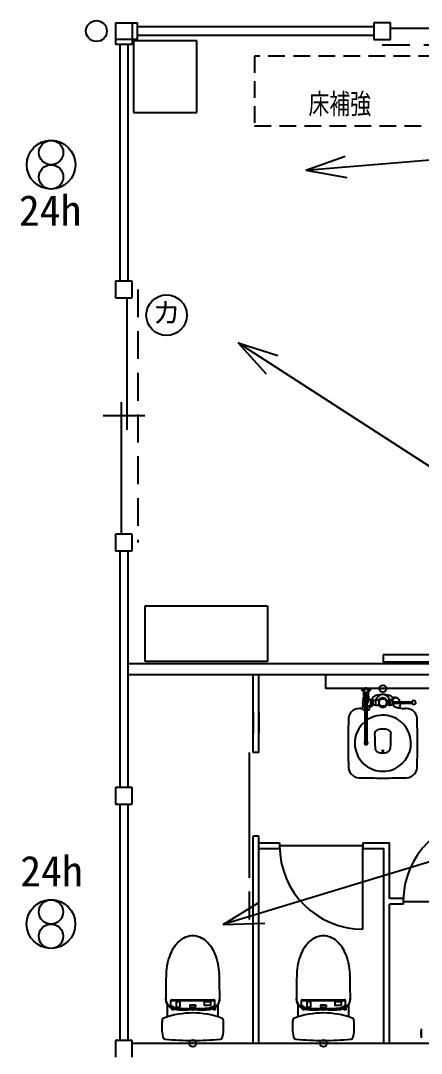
# Model space of a CAD drawing. Units: millimetres at full size, sheet at 1:100. Extents: x -40222 to 41440, y -29146 to 30741.
# Drawn here: x 8831 to 11715, y 15945 to 23370 of the extents above; entities that cross this region are included whole.
import ezdxf
from ezdxf.enums import TextEntityAlignment as Align

# ---------------------------------------------------------------- set-up
doc = ezdxf.new("R2010")
doc.units = ezdxf.units.MM
doc.header["$LTSCALE"] = 100
doc.header["$PDMODE"] = 32
doc.header["$PDSIZE"] = 50
doc.linetypes.add('DASHED1', pattern=[1.8, 1.2, -0.6])
doc.linetypes.add('DASHED2', pattern=[3, 2, -1])
for name, color, linetype in [('1-1', 2, 'Continuous'), ('1-2', 7, 'Continuous'), ('1-3', 7, 'Continuous'), ('1-5', 7, 'Continuous'), ('1-A', 4, 'Continuous'), ('1-B', 7, 'Continuous'), ('1-D', 2, 'Continuous')]:
    doc.layers.add(name, color=color, linetype=linetype)
doc.styles.add('ＭＳ ゴシック', font='')
doc.styles.get('ＭＳ ゴシック').set_extended_font_data('MS Gothic')

msp = doc.modelspace()

# ---------------------------------------------------------------- linework, layer by layer
at = {"layer": '1-1'}
for p, q in [((9514.5, 23354.8), (9514.5, 23197.3)), ((9514.5, 23354.8), (9672, 23354.8)), ((9634.5, 23354.8), (9634.5, 23234.8)), ((9672, 23234.8), (9672, 23354.8)), ((11372, 23354.8), (11372, 23234.8)), ((11492, 23354.8), (11372, 23354.8)), ((11492, 23234.8), (11492, 23354.8)), ((9672, 23234.8), (9514.5, 23234.8)), ((9634.5, 23197.3), (9514.5, 23197.3)), ((9634.5, 23234.8), (9634.5, 23197.3)), ((11372, 23234.8), (11492, 23234.8)), ((9514.5, 21497.3), (9514.5, 21377.3)), ((9634.5, 21497.3), (9514.5, 21497.3)), ((9634.5, 21377.3), (9634.5, 21497.3)), ((9514.5, 21377.3), (9634.5, 21377.3)), ((9514.5, 19677.3), (9514.5, 19557.3)), ((9634.5, 19677.3), (9514.5, 19677.3)), ((9634.5, 19557.3), (9634.5, 19677.3)), ((9514.5, 19557.3), (9634.5, 19557.3)), ((9514.5, 17857.3), (9514.5, 17737.3)), ((9634.5, 17857.3), (9514.5, 17857.3)), ((9634.5, 17737.3), (9634.5, 17857.3)), ((9514.5, 17737.3), (9634.5, 17737.3)), ((9514.5, 16037.3), (9514.5, 15917.3)), ((9634.5, 16037.3), (9514.5, 16037.3)), ((9634.5, 15917.3), (9634.5, 16037.3))]:
    msp.add_line(p, q, dxfattribs=at)
at = {"layer": '1-2'}
for p, q in [((11372, 23324.8), (9672, 23324.8)), ((11492, 23314.8), (12442, 23314.8)), ((9672, 23264.8), (11372, 23264.8)), ((9544.5, 23197.3), (9544.5, 21497.3)), ((9604.5, 21497.3), (9604.5, 23197.3)), ((9594.5, 21377.3), (9594.5, 20427.3)), ((9554.5, 20627.3), (9554.5, 19677.3)), ((9724.5, 20527.3), (9424.5, 20527.3)), ((9544.5, 19557.3), (9544.5, 17857.3)), ((9604.5, 17857.3), (9604.5, 19557.3)), ((9544.5, 17737.3), (9544.5, 16037.3)), ((9604.5, 16037.3), (9604.5, 17737.3))]:
    msp.add_line(p, q, dxfattribs=at)
at = {"layer": '1-3'}
for p, q in [((9604.4, 18747.3), (15155.7, 18747.3)), ((15032, 18667.3), (9604.4, 18667.3)), ((9634.5, 16017.3), (15032, 16017.3))]:
    msp.add_line(p, q, dxfattribs=at)
at = {"layer": '1-5', "linetype": 'DASHED1'}
for p, q in [((10513.4, 23114.7), (10513.4, 22614.7)), ((11813.4, 23114.7), (10513.4, 23114.7)), ((10513.4, 22614.7), (11813.4, 22614.7))]:
    msp.add_line(p, q, dxfattribs=at)
at = {"layer": '1-5', "color": 4}
for p, q in [((10504.5, 18107.3), (10504.5, 18667.3)), ((10544.5, 18107.3), (10544.5, 18667.3)), ((10504.5, 18397.3), (10504.5, 18247.3)), ((10544.5, 18397.3), (10544.5, 18247.3)), ((10474.5, 18107.3), (10474.5, 17407.3)), ((10544.5, 18107.3), (10504.5, 18107.3)), ((10544.5, 17507.3), (10504.5, 17507.3)), ((10504.5, 16017.3), (10504.5, 17507.3)), ((10544.5, 16017.3), (10544.5, 17507.3)), ((10544.5, 17457.3), (10694.5, 17457.3)), ((10694.5, 17457.3), (10694.5, 17417.3)), ((11294.5, 17457.3), (11294.5, 17417.3)), ((11294.5, 17457.3), (11484.5, 17457.3)), ((11484.5, 17057.3), (11484.5, 17457.3)), ((10544.5, 17417.3), (10694.5, 17417.3)), ((11294.5, 17437.3), (10694.5, 17437.3)), ((11294.5, 16837.3), (11294.5, 17437.3)), ((11294.5, 17417.3), (11444.5, 17417.3)), ((11444.5, 16017.3), (11444.5, 17417.3)), ((11584.5, 17057.3), (11484.5, 17057.3)), ((11484.5, 16017.3), (11484.5, 17017.3)), ((11584.5, 17017.3), (11484.5, 17017.3)), ((11584.5, 17057.3), (11584.5, 17017.3)), ((11584.5, 17037.3), (12184.5, 17037.3))]:
    msp.add_line(p, q, dxfattribs=at)
at = {"layer": '1-5'}
for p, q in [((11024.5, 18667.3), (11024.5, 18567.3)), ((15032, 18567.3), (11024.5, 18567.3)), ((11284.2, 18567.3), (11284.2, 18564.3)), ((11294.2, 18567.3), (11284.2, 18567.3)), ((11327.2, 18567.3), (11307.2, 18567.3)), ((11327.2, 18567.3), (11307.2, 18567.3)), ((11317.2, 18557.3), (11317.2, 18577.3)), ((11317.2, 18557.3), (11317.2, 18577.3)), ((11317.2, 18567.3), (11326.5, 18567.3)), ((11326.5, 18567.3), (11327.7, 18567.3)), ((11327.7, 18567.3), (11340.2, 18567.3)), ((11340.2, 18564.8), (11340.2, 18567.3)), ((11350.2, 18567.3), (11340.2, 18567.3)), ((11350.2, 18567.3), (11350.2, 18564.3)), ((11297.2, 18551.3), (11301.1, 18551.3)), ((11298, 18493.6), (11298, 18505.9)), ((11307.2, 18493.6), (11298, 18493.6)), ((11298.2, 18506.3), (11300.7, 18506.3)), ((11298.2, 18491.3), (11298.2, 18492.4)), ((11302.4, 18557.8), (11298.5, 18559)), ((11301.1, 18514.3), (11300.5, 18512.3)), ((11300.5, 18512.3), (11300.7, 18506.3)), ((11301.1, 18551.3), (11305.2, 18551.3)), ((11301.1, 18514.3), (11301.1, 18551.3)), ((11304.2, 18511.3), (11304.2, 18516.5)), ((11304.2, 18506.1), (11304.2, 18511.3)), ((11305.2, 18540.3), (11305.2, 18553.9)), ((11306.2, 18539.3), (11306.9, 18539.3)), ((11306.2, 18519.9), (11315.2, 18525.1)), ((11313.1, 18498.6), (11306.2, 18502.6)), ((11306.9, 18539.3), (11317.2, 18539.3)), ((11306.9, 18530.5), (11306.9, 18539.3)), ((11306.9, 18530.3), (11306.9, 18530.5)), ((11313.5, 18468.3), (11313.3, 18497)), ((11317.2, 18539.3), (11327.5, 18539.3)), ((11319.2, 18525.1), (11328.2, 18519.9)), ((11320.9, 18468.3), (11321.2, 18497)), ((11327, 18501.9), (11321.3, 18498.6)), ((11328.2, 18502.6), (11327, 18501.9)), ((11336.5, 18493.6), (11327.3, 18493.6)), ((11327.5, 18539.3), (11328.2, 18539.3)), ((11327.5, 18530.5), (11327.5, 18539.3)), ((11328.9, 18501.1), (11328.7, 18500.2)), ((11329.2, 18540.3), (11329.2, 18554)), ((11329.2, 18551.3), (11333.6, 18551.3)), ((11330.2, 18516.5), (11330.2, 18511.3)), ((11330.2, 18511.3), (11330.2, 18506.1)), ((11330.2, 18506.3), (11332.5, 18506.3)), ((11332, 18557.9), (11336, 18559.1)), ((11333.6, 18551.3), (11337.2, 18551.3)), ((11334.1, 18512.3), (11333.9, 18506.3)), ((11336.2, 18492.4), (11336.2, 18491.8)), ((11336.5, 18493.6), (11336.5, 18505.9)), ((11408.9, 18470.2), (11420.5, 18490.4)), ((11425.5, 18493.3), (11437.2, 18493.3)), ((11437.2, 18493.3), (11448.9, 18493.3)), ((11453.9, 18490.4), (11465.6, 18470.2)), ((11279.2, 18424.3), (11269.2, 18424.3)), ((11294.5, 18443.8), (11294.1, 18444.3)), ((11303.2, 18469.6), (11303.2, 18482.9)), ((11304.5, 18485.1), (11308, 18487.1)), ((11309.2, 18464.7), (11304.5, 18467.5)), ((11308.1, 18486.2), (11308, 18487.1)), ((11308.2, 18485.6), (11308.1, 18486.2)), ((11308.3, 18484.5), (11308.2, 18485.6)), ((11313.6, 18462.2), (11309.2, 18464.7)), ((11309.2, 18185), (11309.2, 18464.7)), ((11313.6, 18462.2), (11313.5, 18468.3)), ((11314.9, 18329.7), (11313.6, 18463.3)), ((11319.5, 18329.7), (11320.8, 18463.3)), ((11320.8, 18462.2), (11320.9, 18468.3)), ((11320.8, 18462.2), (11325.2, 18464.7)), ((11325.2, 18464.7), (11330, 18467.5)), ((11325.2, 18185), (11325.2, 18464.7)), ((11325.2, 18443.8), (11340.2, 18443.8)), ((11326.4, 18487.1), (11326.3, 18486.2)), ((11330, 18485.1), (11326.4, 18487.1)), ((11331.2, 18469.6), (11331.2, 18482.9)), ((11340.3, 18422.5), (11340.2, 18443.8)), ((11340.3, 18417.8), (11340.3, 18422.5)), ((11350.5, 18487.3), (11340.7, 18487.3)), ((11347.8, 18447.3), (11350.5, 18447.3)), ((11352.9, 18438.3), (11347.9, 18436.4)), ((11350.5, 18486.3), (11350.5, 18487.3)), ((11350.5, 18467.3), (11350.5, 18486.3)), ((11352.2, 18486.3), (11350.5, 18486.3)), ((11350.5, 18448.3), (11350.5, 18467.3)), ((11353.2, 18486.3), (11352.2, 18486.3)), ((11352.2, 18448.3), (11353.2, 18448.3)), ((11353.2, 18487), (11353.2, 18486.3)), ((11353.2, 18467.3), (11353.2, 18449.3)), ((11353.2, 18449.3), (11353.2, 18448.3)), ((11353.2, 18448.3), (11353.2, 18447.5)), ((11364.5, 18487.8), (11354, 18487.8)), ((11364.5, 18446.8), (11354, 18446.8)), ((11365.2, 18487), (11365.2, 18483.3)), ((11365.2, 18483.3), (11365.2, 18467.3)), ((11365.2, 18483.3), (11387.2, 18483.3)), ((11365.2, 18467.3), (11365.2, 18451.3)), ((11365.2, 18451.3), (11365.2, 18447.5)), ((11365.2, 18451.3), (11387.2, 18451.3)), ((11387.2, 18483.3), (11387.2, 18483.8)), ((11387.2, 18467.3), (11387.2, 18483.3)), ((11387.2, 18451.3), (11387.2, 18467.3)), ((11387.2, 18450.8), (11387.2, 18451.3)), ((11390.2, 18486.8), (11404.6, 18486.8)), ((11390.2, 18447.8), (11404.6, 18447.8)), ((11420.5, 18444.2), (11408.9, 18464.4)), ((11437.2, 18441.3), (11425.5, 18441.3)), ((11448.9, 18441.3), (11437.2, 18441.3)), ((11465.6, 18464.4), (11453.9, 18444.2)), ((11462.5, 18482.8), (11466.9, 18482.8)), ((11462.5, 18451.8), (11466.9, 18451.8)), ((11466.9, 18482.8), (11475.2, 18482.8)), ((11466.9, 18451.8), (11475.2, 18451.8)), ((11477.2, 18484.8), (11477.9, 18484.8)), ((11477.2, 18449.8), (11477.9, 18449.8)), ((11477.9, 18485.8), (11477.9, 18484.8)), ((11477.9, 18484.8), (11477.9, 18483.7)), ((11477.9, 18483.7), (11477.9, 18467.3)), ((11477.9, 18467.3), (11477.9, 18450.8)), ((11477.9, 18450.8), (11477.9, 18449.8)), ((11477.9, 18449.8), (11477.9, 18448.8)), ((11478.5, 18486.3), (11489.3, 18486.3)), ((11478.5, 18448.3), (11489.3, 18448.3)), ((11489.9, 18467.3), (11489.9, 18485.8)), ((11489.9, 18448.8), (11489.9, 18467.3)), ((11501.6, 18484), (11491.9, 18484)), ((11491.9, 18450.5), (11501.6, 18450.5)), ((11503.6, 18482), (11503.6, 18474.9)), ((11505.2, 18479.3), (11503.6, 18479.4)), ((11503.6, 18474.9), (11503.6, 18467.3)), ((11503.6, 18467.3), (11503.6, 18459.6)), ((11503.6, 18459.6), (11503.6, 18452.5)), ((11504.8, 18472.8), (11646.3, 18472.8)), ((11504.8, 18461.8), (11646.3, 18461.8)), ((11515.2, 18461.8), (11515.2, 18447.6)), ((11605.2, 18424.3), (11595.3, 18424.3)), ((11647.3, 18471.6), (11647.8, 18471.6)), ((11647.3, 18462.8), (11647.8, 18462.8)), ((11647.8, 18471.6), (11647.8, 18467.3)), ((11647.8, 18467.3), (11647.8, 18462.8)), ((11298.5, 18413.8), (11301, 18413.8)), ((11301, 18413.8), (11309.2, 18413.8)), ((11325.2, 18413.8), (11334, 18413.8)), ((11334, 18413.8), (11336.3, 18413.8)), ((11315.2, 18302.7), (11314.9, 18329.7)), ((11316.4, 18331.3), (11318, 18331.3)), ((11316.7, 18301.3), (11317.7, 18301.3)), ((11319.2, 18302.7), (11319.5, 18329.7)), ((11309.2, 18179.8), (11309.2, 18185)), ((11309.2, 18176.3), (11309.2, 18179.8)), ((11325.2, 18179.8), (11325.2, 18185)), ((11325.2, 18176.3), (11325.2, 18179.8)), ((11444.3, 18110.2), (11430.1, 18124.3)), ((11444.3, 18124.3), (11430.1, 18110.2)), ((9875.1, 16373.7), (9875.2, 16347.7)), ((9875.2, 16347.7), (9875.2, 16342.7)), ((9875.3, 16339.9), (9875.2, 16337.3)), ((9875.3, 16329.1), (9875.2, 16337.3)), ((10263.8, 16347.7), (10263.9, 16373.7)), ((10263.8, 16343.9), (10263.8, 16347.7)), ((10263.8, 16338), (10263.8, 16343.9)), ((10263.8, 16342.7), (10263.8, 16343.9)), ((10263.8, 16331), (10263.8, 16338)), ((10815.1, 16373.7), (10815.2, 16347.7)), ((10815.2, 16347.7), (10815.2, 16342.7)), ((10815.3, 16339.9), (10815.2, 16337.3)), ((10815.3, 16329.1), (10815.2, 16337.3)), ((11203.8, 16347.7), (11203.9, 16373.7)), ((11203.8, 16343.9), (11203.8, 16347.7)), ((11203.8, 16338), (11203.8, 16343.9)), ((11203.8, 16342.7), (11203.8, 16343.9)), ((11203.8, 16331), (11203.8, 16338)), ((9875.3, 16329.1), (9876, 16322.9)), ((9876, 16322.9), (9877.2, 16316.9)), ((9877.2, 16316.9), (9879.1, 16311)), ((9879.1, 16311), (9881.4, 16305.4)), ((9887, 16207), (9887, 16295.6)), ((9900, 16282.3), (9903.2, 16279.7)), ((9903.2, 16279.7), (9906.2, 16277.6)), ((9905, 16285.8), (9905.5, 16286)), ((9905.5, 16286), (9909.1, 16285.9)), ((9908.2, 16279.9), (9908.8, 16279.9)), ((9910.7, 16324.2), (9910.7, 16287.6)), ((9912, 16274.6), (9912.5, 16275.6)), ((9912, 16274.1), (9912, 16274.6)), ((9913.2, 16288.6), (9912.8, 16284.1)), ((9913.2, 16305.3), (9913.1, 16321.1)), ((9913.2, 16288.6), (9913.2, 16305.3)), ((9916.7, 16330.2), (9999.5, 16330.3)), ((9917.6, 16325.6), (9995.1, 16325.6)), ((9917.8, 16273.1), (9924.8, 16270)), ((9938, 16264.6), (9936.5, 16265.2)), ((9937.8, 16264.2), (9938.3, 16264.1)), ((9938.3, 16263.4), (9938.3, 16264.1)), ((9952.3, 16280.4), (9952.3, 16313.5)), ((9975.5, 16315.6), (9954.4, 16315.6)), ((9977.6, 16313.5), (9977.6, 16278.4)), ((9999.5, 16330.3), (10069.5, 16330.2)), ((10003.9, 16325.5), (10069.5, 16325.5)), ((10047.9, 16288.8), (10047.9, 16277.8)), ((10069.5, 16290.4), (10049.5, 16290.4)), ((10049.5, 16276.2), (10069.5, 16276.2)), ((10069.5, 16330.2), (10139.5, 16330.3)), ((10069.5, 16325.5), (10135.1, 16325.5)), ((10089.5, 16290.4), (10069.5, 16290.4)), ((10069.5, 16276.2), (10089.5, 16276.2)), ((10091.1, 16277.8), (10091.1, 16288.8)), ((10135.1, 16325.5), (10139.5, 16325.6)), ((10139.5, 16330.3), (10222.2, 16330.2)), ((10139.5, 16325.6), (10143.9, 16325.6)), ((10143.9, 16325.6), (10221.3, 16325.6)), ((10151.1, 16314.1), (10151.1, 16292)), ((10197.8, 16315.7), (10152.7, 16315.7)), ((10152.7, 16290.4), (10197.8, 16290.4)), ((10199.4, 16292), (10199.4, 16314.1)), ((10215.6, 16268.5), (10215.6, 16258.8)), ((10225.8, 16321.1), (10225.8, 16305.3)), ((10225.8, 16305.3), (10225.8, 16288.6)), ((10226.1, 16284.1), (10225.8, 16288.6)), ((10228.2, 16287.6), (10228.2, 16324.2)), ((10230.2, 16286), (10233.6, 16285.9)), ((10233.4, 16280.3), (10232.9, 16280.1)), ((10233.4, 16258.8), (10233.4, 16278.3)), ((10233.6, 16285.9), (10234.4, 16285.6)), ((10234.5, 16285.3), (10234.4, 16285.6)), ((10237.1, 16285.3), (10234.5, 16285.3)), ((10242.8, 16285.4), (10241.9, 16285.4)), ((10252, 16206.9), (10252, 16295.7)), ((10815.3, 16329.1), (10816, 16322.9)), ((10816, 16322.9), (10817.2, 16316.9)), ((10817.2, 16316.9), (10819.1, 16311)), ((10819.1, 16311), (10821.4, 16305.4)), ((10827, 16207), (10827, 16295.6)), ((10840, 16282.3), (10843.2, 16279.7)), ((10843.2, 16279.7), (10846.2, 16277.6)), ((10845, 16285.8), (10845.5, 16286)), ((10845.5, 16286), (10849.1, 16285.9)), ((10848.2, 16279.9), (10848.8, 16279.9)), ((10850.7, 16324.2), (10850.7, 16287.6)), ((10852, 16274.6), (10852.5, 16275.6)), ((10852, 16274.1), (10852, 16274.6)), ((10853.2, 16288.6), (10852.8, 16284.1)), ((10853.2, 16305.3), (10853.1, 16321.1)), ((10853.2, 16288.6), (10853.2, 16305.3)), ((10856.7, 16330.2), (10939.5, 16330.3)), ((10857.6, 16325.6), (10935.1, 16325.6)), ((10857.8, 16273.1), (10864.8, 16270)), ((10878, 16264.6), (10876.5, 16265.2)), ((10877.8, 16264.2), (10878.3, 16264.1)), ((10878.3, 16263.4), (10878.3, 16264.1)), ((10892.3, 16280.4), (10892.3, 16313.5)), ((10915.5, 16315.6), (10894.4, 16315.6)), ((10917.6, 16313.5), (10917.6, 16278.4)), ((10939.5, 16330.3), (11009.5, 16330.2)), ((10943.9, 16325.5), (11009.5, 16325.5)), ((10987.9, 16288.8), (10987.9, 16277.8)), ((11009.5, 16290.4), (10989.5, 16290.4)), ((10989.5, 16276.2), (11009.5, 16276.2)), ((11009.5, 16330.2), (11079.5, 16330.3)), ((11009.5, 16325.5), (11075.1, 16325.5)), ((11029.5, 16290.4), (11009.5, 16290.4)), ((11009.5, 16276.2), (11029.5, 16276.2)), ((11031.1, 16277.8), (11031.1, 16288.8)), ((11075.1, 16325.5), (11079.5, 16325.6)), ((11079.5, 16330.3), (11162.2, 16330.2)), ((11079.5, 16325.6), (11083.9, 16325.6)), ((11083.9, 16325.6), (11161.3, 16325.6)), ((11091.1, 16314.1), (11091.1, 16292)), ((11137.8, 16315.7), (11092.7, 16315.7)), ((11092.7, 16290.4), (11137.8, 16290.4)), ((11139.4, 16292), (11139.4, 16314.1)), ((11155.6, 16268.5), (11155.6, 16258.8)), ((11165.8, 16321.1), (11165.8, 16305.3)), ((11165.8, 16305.3), (11165.8, 16288.6)), ((11166.1, 16284.1), (11165.8, 16288.6)), ((11168.2, 16287.6), (11168.2, 16324.2)), ((11170.2, 16286), (11173.6, 16285.9)), ((11173.4, 16280.3), (11172.9, 16280.1)), ((11173.4, 16258.8), (11173.4, 16278.3)), ((11173.6, 16285.9), (11174.4, 16285.6)), ((11174.5, 16285.3), (11174.4, 16285.6)), ((11177.1, 16285.3), (11174.5, 16285.3)), ((11182.8, 16285.4), (11181.9, 16285.4)), ((11192, 16206.9), (11192, 16295.7)), ((9971, 16259.4), (9971, 16259.1)), ((9971.5, 16259.8), (9976.5, 16258.8)), ((9976.8, 16258.6), (9979, 16258.5)), ((10050.3, 16257.5), (10033.4, 16257.6)), ((10064.5, 16257.4), (10050.3, 16257.5)), ((10064.5, 16257.4), (10069.5, 16257.4)), ((10079.4, 16257.5), (10069.5, 16257.4)), ((10088.6, 16257.5), (10079.4, 16257.5)), ((10105.5, 16257.6), (10088.6, 16257.5)), ((10105.5, 16257.6), (10137, 16258.1)), ((10137, 16258.1), (10149.1, 16258.4)), ((10217.2, 16258.8), (10215.6, 16258.8)), ((10224.5, 16258.8), (10217.2, 16258.8)), ((10231.7, 16258.8), (10224.5, 16258.8)), ((10233.4, 16258.8), (10231.7, 16258.8)), ((10911, 16259.4), (10911, 16259.1)), ((10911.5, 16259.8), (10916.5, 16258.8)), ((10916.8, 16258.6), (10919, 16258.5)), ((10990.3, 16257.5), (10973.4, 16257.6)), ((11004.5, 16257.4), (10990.3, 16257.5)), ((11004.5, 16257.4), (11009.5, 16257.4)), ((11019.4, 16257.5), (11009.5, 16257.4)), ((11028.6, 16257.5), (11019.4, 16257.5)), ((11045.5, 16257.6), (11028.6, 16257.5)), ((11045.5, 16257.6), (11077, 16258.1)), ((11077, 16258.1), (11089.1, 16258.4)), ((11157.2, 16258.8), (11155.6, 16258.8)), ((11164.5, 16258.8), (11157.2, 16258.8)), ((11171.7, 16258.8), (11164.5, 16258.8)), ((11173.4, 16258.8), (11171.7, 16258.8)), ((11713.6, 16112.3), (11714.5, 16112.3)), ((11713.6, 16072.3), (11714.5, 16072.3)), ((11714.5, 16092.3), (11714.5, 16104.8)), ((11714.5, 16079.8), (11714.5, 16092.3)), ((11714.5, 16072.3), (11714.5, 16079.8)), ((11714.5, 16057.3), (11714.5, 16072.3))]:
    msp.add_line(p, q, dxfattribs=at)
at = {"layer": '1-5', "color": 4, "linetype": 'DASHED2'}
msp.add_line((10474.5, 17407.3), (10474.5, 16846.1), dxfattribs=at)
at = {"layer": '1-5'}
for points in [[(11294.2, 18564.7), (11294.2, 18567.3), (11306.7, 18567.3)], [(11306.7, 18567.3), (11307.9, 18567.3), (11317.2, 18567.3)], [(11300.7, 18506.3), (11302.2, 18506.3), (11304.2, 18506.3)], [(11332.5, 18506.3), (11333.9, 18506.3), (11336.3, 18506.3)], [(11334.1, 18512.3), (11333.6, 18514.3), (11333.6, 18551.3)], [(11294.5, 18417.8), (11294.5, 18443.8), (11309.2, 18443.8)], [(11350.5, 18447.3), (11350.5, 18448.3), (11352.2, 18448.3)], [(11353.2, 18486.3), (11353.2, 18485.2), (11353.2, 18467.3)], [(9905, 16285.8), (9904.5, 16285.3), (9901.9, 16285.3)], [(9995.1, 16325.6), (9999.5, 16325.6), (10003.9, 16325.5)], [(10230.1, 16279.9), (10230.7, 16279.9), (10231.3, 16279.9)], [(10845, 16285.8), (10844.5, 16285.3), (10841.9, 16285.3)], [(10935.1, 16325.6), (10939.5, 16325.6), (10943.9, 16325.5)], [(11170.1, 16279.9), (11170.7, 16279.9), (11171.3, 16279.9)], [(9980.2, 16258.6), (10002, 16258.1), (10033.4, 16257.6)], [(10920.2, 16258.6), (10942, 16258.1), (10973.4, 16257.6)], [(11714.5, 16104.8), (11714.5, 16112.3), (11714.5, 16121.7)]]:
    msp.add_lwpolyline(points, dxfattribs=at)
msp.add_circle((9376.7, 23294.8), 75, dxfattribs=at)
at = {"layer": '1-5', "color": 4}
for centre, start, end in [((12184.5, 17037.3), 90, 180), ((11294.5, 17437.3), 180, 270)]:
    msp.add_arc(centre, 600, start, end, dxfattribs=at)
at = {"layer": '1-5'}
for centre, major_axis, start_param, end_param in [((11297.2, 18564.3), (0, -13), 4.712389, 6.283185), ((11300.2, 18564.7), (0, -6), 4.712389, 5.987744), ((11334.2, 18564.8), (0, -6), 0.300561, 1.570796), ((11337.2, 18564.3), (0, -13), 6.283185, 7.853982), ((11283.2, 18491.3), (0, -15), 1.141097, 1.570796), ((11295.2, 18492.4), (0, -3), 1.570796, 1.981934), ((11307.8, 18499.8), (0, -11.6), 4.121261, 4.153305), ((11301.2, 18553.9), (0, -4), 1.570796, 2.846152), ((11317.2, 18511.3), (0, -14), 4.245243, 4.332138), ((11317.2, 18511.3), (0, -14), 5.09264, 5.179534), ((11344.2, 18511.3), (0, -40), 4.433742, 4.55411), ((11317.2, 18511.3), (0, -14), 4.045443, 4.245243), ((11344.2, 18511.3), (0, -40), 4.870668, 4.969383), ((11317.2, 18511.3), (0, -14), 5.179534, 5.379335), ((11306.2, 18540.3), (0, -1), 4.712389, 6.283185), ((11218.5, 18478.2), (0, -90), 1.669986, 1.82779), ((11276.9, 18530.5), (0, -30), 1.29215, 1.570796), ((11317.2, 18511.3), (0, -10), 3.141593, 4.712389), ((11317.2, 18511.3), (0, -10), 4.712389, 5.51135), ((11317.2, 18511.3), (0, -7.6), 3.141593, 4.712389), ((11317.2, 18511.3), (0, -7.6), 4.712389, 6.283185), ((11303.3, 18496.9), (0, -10), 1.739998, 2.369757), ((11303.3, 18496.9), (0, -10), 1.580754, 1.739998), ((11317.2, 18511.3), (0, -14), 3.141593, 3.28494), ((11317.2, 18511.3), (0, -14), 2.998245, 3.141593), ((11317.2, 18511.3), (0, -10), 1.570796, 3.141593), ((11317.2, 18511.3), (0, -7.6), 1.570796, 3.141593), ((11317.2, 18511.3), (0, -7.6), 6.283185, 6.971049), ((11331.2, 18496.9), (0, -10), 4.543187, 4.702431), ((11331.2, 18496.9), (0, -10), 4.036457, 4.543187), ((11317.2, 18511.3), (0, -7.6), 0.687864, 0.826515), ((11317.2, 18511.3), (0, -7.6), 0.826515, 0.96439), ((11317.2, 18511.3), (0, -7.6), 0.96439, 1.570796), ((11331.2, 18496.9), (0, -10), 3.913428, 4.036457), ((11317.2, 18511.3), (0, -10), 0.771835, 0.816372), ((11317.2, 18511.3), (0, -10), 0.816372, 0.980246), ((11317.2, 18511.3), (0, -10), 0.980246, 1.570796), ((11415.9, 18478.2), (0, -90), 4.465341, 4.6132), ((11357.5, 18530.5), (0, -30), 4.712389, 4.991036), ((11328.2, 18540.3), (0, -1), 6.283185, 7.853982), ((11317.2, 18511.3), (0, -14), 2.037943, 2.237742), ((11317.2, 18511.3), (0, -14), 0.90385, 1.103649), ((11290.2, 18511.3), (0, -40), 1.729075, 1.849443), ((11290.2, 18511.3), (0, -40), 1.313773, 1.412517), ((11333.2, 18554), (0, -4), 3.442153, 4.712389), ((11317.2, 18511.3), (0, -14), 1.951048, 2.037943), ((11317.2, 18511.3), (0, -14), 1.103649, 1.190545), ((11326.6, 18499.8), (0, -11.6), 2.12988, 2.161924), ((11339.2, 18492.4), (0, -3), 4.301251, 4.712389), ((11340.7, 18491.8), (0, -4.5), 4.712389, 6.283185), ((11397.8, 18479.3), (0, -40), 3.390447, 4.500094), ((11437.2, 18471.3), (0, -53), 1.970782, 4.47451), ((11437.2, 18324.3), (0, -200), 3.141593, 3.390447), ((11437.2, 18467.3), (0, -29), 3.817982, 4.712389), ((11437.2, 18467.3), (0, -33.5), 3.141593, 4.073906), ((11404.6, 18521.8), (0, -35), 0.163233, 0.425114), ((11437.2, 18467.3), (0, -29), 3.141593, 3.817982), ((11437.2, 18467.3), (0, -28.5), 3.563563, 3.766804), ((11437.2, 18324.3), (0, -200), 2.892738, 3.141593), ((11437.2, 18467.3), (0, -33.5), 2.051819, 3.141593), ((11437.2, 18467.3), (0, -29), 2.135626, 3.141593), ((11437.2, 18467.3), (0, -28.5), 2.516375, 2.719615), ((11437.1, 18474), (0, -52.1), 1.848507, 1.922009), ((11476.6, 18479.3), (0, -40), 2.099492, 2.892738), ((11437.1, 18469), (0, -53.7), 1.898007, 1.937627), ((11531.3, 18468.7), (0, -36.8), 3.7197, 4.16423), ((11539.5, 18461.2), (0, -42.4), 3.800741, 4.167993), ((11525.1, 18473.4), (0, -29.6), 3.013145, 3.632631), ((11529.9, 18473.4), (0, -26.9), 2.982972, 3.795832), ((11527, 18470.6), (0, -32.2), 2.419194, 3.083933), ((11527, 18467.3), (0, -33.4), 2.247325, 2.925903), ((11515.4, 18460.4), (0, -47.6), 2.033628, 2.378018), ((11269.2, 18344.3), (0, -80), 3.141593, 4.823153), ((11279.2, 18624.3), (0, -200), 6.283185, 6.359709), ((11343.2, 18463.8), (0, -51), 4.643707, 4.71239), ((11393.2, 18463.8), (0, -101), 4.71239, 4.906776), ((11343.2, 18463.8), (0, -51), 4.282689, 4.643707), ((11298.5, 18417.8), (0, -4), 4.712389, 6.283185), ((11317.2, 18476.3), (0, -13.5), 3.880207, 6.012238), ((11317.2, 18476.3), (0, -15.5), 4.108761, 4.26882), ((11317.2, 18476.3), (0, -15.5), 5.155957, 5.316015), ((11218.5, 18478.2), (0, -90), 1.550974, 1.640983), ((11317.2, 18476.3), (0, -8.75), 4.692566, 5.851176), ((11317.2, 18476.3), (0, -13.5), 0.270947, 2.402983), ((11317.2, 18476.3), (0, -8.75), 0.43201, 1.590619), ((11415.9, 18478.2), (0, -90), 4.623109, 4.732218), ((11317.2, 18476.3), (0, -15.5), 2.014366, 2.174426), ((11317.2, 18476.3), (0, -15.5), 0.96717, 1.127231), ((11336.3, 18417.8), (0, -4), 6.283185, 7.853982), ((11347.8, 18437.3), (0, -10), 3.141593, 4.004804), ((11279.2, 18624.3), (0, -200), 0.310402, 0.350875), ((11334.6, 18451.4), (0, -20), 0.727475, 1.337523), ((11349.2, 18447.6), (0, -10), 0.377535, 1.482567), ((11359.2, 18481.8), (0, -7.92), 3.868114, 4.001117), ((11359.2, 18452.7), (0, -7.92), 5.42366, 5.556664), ((11359.2, 18481.8), (0, -7.92), 2.282068, 2.415071), ((11359.2, 18452.7), (0, -7.92), 0.726522, 0.859525), ((11377.3, 18489.4), (0, -10.1), 0.922704, 0.982255), ((11390.2, 18483.8), (0, -3), 3.141593, 4.712389), ((11390.2, 18450.8), (0, -3), 4.712389, 6.283185), ((11404.6, 18521.8), (0, -35), 6.283185, 6.446418), ((11404.6, 18412.8), (0, -35), 2.97836, 3.141593), ((11437.2, 18467.3), (0, -29), 4.712389, 5.606795), ((11437.2, 18467.3), (0, -28.5), 4.610774, 4.712394), ((11437.2, 18467.3), (0, -28.5), 4.712388, 4.814009), ((11437.2, 18467.3), (0, -33.5), 5.350871, 5.789493), ((11404.6, 18412.8), (0, -35), 2.716478, 2.97836), ((11437.2, 18467.3), (0, -29), 5.606795, 6.283185), ((11437.2, 18467.3), (0, -28.5), 5.657965, 5.861207), ((11437.2, 18467.3), (0, -33.5), 5.789493, 6.283185), ((11437.2, 18467.3), (0, -29), 6.283185, 7.289151), ((11437.2, 18467.3), (0, -33.5), 6.283185, 6.776878), ((11437.2, 18467.3), (0, -28.5), 0.421978, 0.625219), ((11437.2, 18467.3), (0, -33.5), 0.493692, 1.089773), ((11437.2, 18467.3), (0, -29), 1.570796, 2.135626), ((11462.5, 18497.8), (0, -15), 6.227921, 6.283185), ((11437.2, 18467.3), (0, -29), 1.005966, 1.570796), ((11462.5, 18436.8), (0, -15), 3.141593, 3.196857), ((11437.2, 18467.3), (0, -28.5), 1.570797, 1.672416), ((11437.2, 18467.3), (0, -28.5), 1.46918, 1.570801), ((11475.2, 18484.8), (0, -2), 6.283185, 7.853982), ((11475.2, 18449.8), (0, -2), 1.570796, 3.141593), ((11483.9, 18478.9), (0, -9.12), 3.771261, 3.859134), ((11483.9, 18455.6), (0, -9.12), 5.565644, 5.653511), ((11483.9, 18478.9), (0, -9.12), 2.424054, 2.511924), ((11483.9, 18455.6), (0, -9.12), 0.629674, 0.717539), ((11491.9, 18486), (0, -2), 4.837709, 6.283185), ((11491.9, 18448.5), (0, -2), 3.141593, 4.587068), ((11579.4, 18433.2), (0, -96.5), 4.110583, 4.158185), ((11501.6, 18482), (0, -2), 1.570796, 3.141593), ((11501.6, 18452.5), (0, -2), 6.283185, 7.853982), ((11501.3, 18473.9), (0, -2.55), 1.521717, 1.972747), ((11501.3, 18460.6), (0, -2.55), 1.168845, 1.619875), ((11504.8, 18473.8), (0, -1), 4.712389, 6.283185), ((11504.8, 18460.8), (0, -1), 3.141593, 4.712389), ((11505.2, 18469.3), (0, -10), 1.928298, 3.141593), ((11525.2, 18447.6), (0, -10), 4.712389, 5.90565), ((11595.3, 18624.3), (0, -200), 5.90565, 5.971243), ((11595.3, 18624.3), (0, -200), 5.971243, 6.000395), ((11595.3, 18624.3), (0, -200), 6.000395, 6.093246), ((11500.2, 18455.3), (0, -63.5), 1.124039, 1.672593), ((11595.3, 18624.3), (0, -200), 6.093246, 6.283185), ((11500.2, 18455.3), (0, -63.5), 1.84915, 1.998159), ((11605.2, 18344.3), (0, -80), 1.460033, 3.141593), ((11646.2, 18471.7), (0, -1.08), 1.501142, 3.071938), ((11646.3, 18462.8), (0, -1), 6.283185, 7.853982), ((11660.8, 18467.2), (0, -13.8), 3.125542, 4.385151), ((11660.8, 18467.2), (0, -13.8), 5.039626, 6.299236), ((11660.8, 18467.2), (0, -13.8), 1.576244, 3.125542), ((11660.8, 18467.2), (0, -13.8), 0.01605, 1.576244), ((11437.2, 18174.3), (0, -202), 3.827871, 9.265692), ((11437.2, 18174.3), (0, -202), 2.982507, 3.729301), ((18408.5, 18175.3), (0, -7221.2), 4.690209, 4.71314), ((11316.4, 18329.8), (0, -1.5), 3.141593, 4.722347), ((11316.7, 18302.8), (0, -1.5), 4.722347, 6.283185), ((11317.7, 18302.8), (0, -1.5), 6.283185, 7.844023), ((11318, 18329.8), (0, -1.5), 1.560838, 3.141593), ((11408.2, 18241.6), (0, -30), 3.435819, 4.73808), ((11437.2, 18145.9), (0, -130), 2.847366, 3.435819), ((11466.2, 18241.6), (0, -30), 1.59086, 2.847366), ((4466, 18175.3), (0, -7221.2), 1.570443, 1.592977), ((13378.2, 18247.2), (0, -2000), 4.715548, 4.765517), ((9496.2, 18247.2), (0, -2000), 1.517667, 1.568323), ((18408.5, 18175.3), (0, -7221.2), 4.71314, 4.734569), ((11317.2, 18176.3), (0, -11.8), 3.8827, 8.68367), ((11317.2, 18176.3), (0, -8.75), 4.295333, 8.271037), ((11317.2, 18176.3), (0, -8), 4.712389, 7.853982), ((11416, 18142.8), (0, -35), 4.765517, 5.950506), ((11458.4, 18142.8), (0, -35), 0.332678, 1.517667), ((4466, 18175.3), (0, -7221.2), 1.548616, 1.570443), ((11437.2, 18204.3), (0, -100), 5.950506, 6.079823), ((11437.2, 18204.3), (0, -100), 6.079823, 6.283185), ((11437.2, 18204.3), (0, -100), 6.283185, 6.597512), ((11437.2, 18204.3), (0, -100), 0.314327, 0.332678), ((11269.2, 18006.3), (0, -80), 4.601625, 6.259377), ((11605.2, 18006.3), (0, -80), 0.023808, 1.68156), ((11437.2, 25061.3), (0, -7137), 6.259377, 6.283185), ((11437.2, 25061.3), (0, -7137), 6.283185, 6.306994), ((10069.5, 16647.1), (0, 142.1), 6.283185, 7.031998), ((10069.5, 16647.1), (0, 142.1), 5.534372, 6.283185), ((11009.5, 16647.1), (0, 142.1), 6.283185, 7.031998), ((11009.5, 16647.1), (0, 142.1), 5.534372, 6.283185), ((10152.5, 16557.7), (0, 264.1), 0.748813, 1.183295), ((9986.4, 16557.7), (0, 264.1), 5.09989, 5.534372), ((11092.5, 16557.7), (0, 264.1), 0.748813, 1.183295), ((10926.4, 16557.7), (0, 264.1), 5.09989, 5.534372), ((10290.2, 16501.6), (0, 412.8), 1.183295, 1.53436), ((9848.7, 16501.6), (0, 412.8), 4.748825, 5.09989), ((11230.2, 16501.6), (0, 412.8), 1.183295, 1.53436), ((10788.7, 16501.6), (0, 412.8), 4.748825, 5.09989), ((13796.6, 16373.7), (0, 3921.5), 1.53436, 1.570796), ((6342.4, 16373.7), (0, 3921.5), 4.712389, 4.748825), ((14736.6, 16373.7), (0, 3921.5), 1.53436, 1.570796), ((7282.4, 16373.7), (0, 3921.5), 4.712389, 4.748825), ((9978.7, 16343.6), (0, 103.5), 1.578814, 1.60579), ((9979.4, 16343.6), (0, 104.2), 1.605551, 1.66621), ((10159.8, 16343.5), (0, 104), 4.550029, 4.704479), ((10918.7, 16343.6), (0, 103.5), 1.578814, 1.60579), ((10919.4, 16343.6), (0, 104.2), 1.605551, 1.66621), ((11099.8, 16343.5), (0, 104), 4.550029, 4.704479), ((9936, 16333), (0, 60.4), 1.561012, 2.265224), ((9979.2, 16343.5), (0, 104), 1.666342, 1.733156), ((9943.7, 16337.7), (0, 68), 1.733156, 2.322626), ((9935.1, 16329.7), (0, 59), 1.9953, 2.502979), ((9940.2, 16335.2), (0, 65), 2.249629, 2.393571), ((9918.5, 16314.2), (0, 33.5), 2.322626, 2.595996), ((9941.3, 16336.5), (0, 66.7), 2.393983, 2.49962), ((9901.9, 16286.8), (0, 1.5), 2.595996, 3.141593), ((9933.8, 16326), (0, 53.8), 2.496014, 2.557403), ((9920.9, 16306.5), (0, 30.3), 2.55699, 2.605303), ((9913.5, 16298.7), (0, 20), 2.721388, 2.768925), ((9906.7, 16283.2), (0, 3.23), 2.996845, 3.078469), ((9906.1, 16278.1), (0, 0.506), 3.398481, 4.011875), ((9947.4, 16334), (0, 69.6), 2.513029, 2.60796), ((9908.3, 16302.6), (0, 22.7), 3.064737, 3.139531), ((9908.6, 16283.6), (0, 3.68), 3.189665, 3.364409), ((9909.1, 16287.6), (0, 1.63), 3.14175, 4.71239), ((9908.6, 16283.9), (0, 4.01), 3.365012, 3.587755), ((9908.4, 16284.3), (0, 4.37), 3.587221, 4.025637), ((9916.7, 16324.2), (0, 6), 1.037107, 1.570796), ((9916.7, 16324.2), (0, 6), 6.283185, 7.320292), ((9908.3, 16284.4), (0, 4.58), 4.015384, 4.629553), ((9927.2, 16274.9), (0, 15.2), 1.620986, 3.831939), ((9963.9, 16376), (0, 112.8), 2.668671, 2.720439), ((9917.6, 16321.1), (0, 4.49), 6.282963, 7.858612), ((9981.8, 16379.8), (0, 114.2), 2.496576, 2.659174), ((10002.3, 16440.3), (0, 187.2), 2.714666, 2.756898), ((9962.7, 16342.2), (0, 72), 2.652224, 2.946513), ((9964.1, 16346.2), (0, 85.6), 2.757516, 2.813983), ((9935.4, 16265.4), (0, 2.73), 3.747798, 4.266708), ((9935.4, 16265.4), (0, 2.73), 4.266708, 4.42106), ((9938.6, 16263.5), (0, 0.39), 1.873833, 3.23426), ((9938.5, 16261.1), (0, 2.06), 6.046182, 6.214649), ((9973.7, 16401), (0, 142.2), 2.895384, 3.120263), ((9972.8, 16395.3), (0, 126), 2.949842, 3.049357), ((9954.4, 16313.5), (0, 2.1), 6.282987, 7.853667), ((9954.4, 16280.4), (0, 2.1), 1.570523, 3.011028), ((9989.9, 16550.2), (0, 274.3), 3.011054, 3.088929), ((10047.8, 17287.3), (0, 1021.2), 3.056614, 3.086631), ((9975.5, 16278.4), (0, 2.1), 3.088794, 4.71255), ((9975.5, 16313.5), (0, 2.1), 4.712918, 6.283685), ((10054.3, 17415.3), (0, 1149.3), 3.087107, 3.117291), ((10068.3, 18149.2), (0, 1883.4), 3.119343, 3.142214), ((10049.5, 16288.8), (0, 1.6), 6.283117, 7.854011), ((10049.5, 16277.8), (0, 1.6), 1.570783, 3.141659), ((10070.6, 18149.2), (0, 1883.4), 3.140971, 3.163842), ((10089.5, 16288.8), (0, 1.6), 4.712366, 6.283247), ((10089.5, 16277.8), (0, 1.6), 3.141667, 4.71241), ((10084.6, 17415.3), (0, 1149.3), 3.165894, 3.196079), ((10091.1, 17287.3), (0, 1021.2), 3.196554, 3.226571), ((10152.7, 16314.1), (0, 1.6), 6.282364, 7.85361), ((10152.7, 16292), (0, 1.6), 1.570453, 3.141758), ((10166.2, 16395.3), (0, 126), 3.233828, 3.333343), ((10171, 16372.4), (0, 113), 3.202362, 3.415764), ((10176.2, 16342.2), (0, 72), 3.336672, 3.630961), ((10197.8, 16314.1), (0, 1.6), 4.712999, 6.283406), ((10197.8, 16292), (0, 1.6), 3.141972, 4.713113), ((10171, 16372.4), (0, 113), 3.415764, 3.452721), ((10171, 16372.4), (0, 113), 3.452721, 3.48824), ((10171, 16372.4), (0, 113), 3.48824, 3.547215), ((10157.1, 16379.8), (0, 114.2), 3.624011, 3.786609), ((10171, 16372.4), (0, 113), 3.547215, 3.597477), ((10214.5, 16285.6), (0, 15.9), 3.542794, 3.686455), ((10221.3, 16321.1), (0, 4.49), 4.708283, 6.282883), ((10222.2, 16324.2), (0, 6), 4.712389, 6.283185), ((10177.9, 16359.3), (0, 98.2), 3.615545, 3.741285), ((10230.5, 16284.4), (0, 4.43), 1.645512, 2.144508), ((10230.7, 16284.5), (0, 4.61), 2.1358, 2.615937), ((10229.9, 16287.6), (0, 1.63), 1.570796, 3.368865), ((10230.3, 16283.8), (0, 3.9), 2.615182, 3.088502), ((10230.8, 16303.2), (0, 23.2), 3.162747, 3.215869), ((10232.3, 16282.8), (0, 2.84), 3.21635, 3.366921), ((10212.8, 16316.1), (0, 41.3), 3.663404, 3.851483), ((10178.5, 16359.3), (0, 97.9), 3.736898, 3.845558), ((10237.1, 16286.8), (0, 1.5), 3.141593, 3.687189), ((10220.5, 16314.2), (0, 33.5), 3.687189, 3.960559), ((10198.5, 16335.4), (0, 65.2), 3.8242, 4.033365), ((10241.5, 16285.1), (0, 0.5), 3.865013, 5.380543), ((10242.8, 16285.9), (0, 0.504), 3.148089, 3.885239), ((10199.4, 16332.8), (0, 64.4), 3.887941, 4.495635), ((10195.3, 16337.7), (0, 68), 3.960559, 4.550029), ((10202, 16334.1), (0, 61.8), 4.014303, 4.477785), ((10202.7, 16331.8), (0, 60.6), 4.512308, 4.737715), ((10262.1, 16320.3), (0, 0.5), 3.141593, 4.504861), ((10261.9, 16319.3), (0, 0.527), 4.082012, 5.893799), ((10207.5, 16331.9), (0, 56.3), 4.502105, 4.697045), ((10876, 16333), (0, 60.4), 1.561012, 2.265224), ((10919.2, 16343.5), (0, 104), 1.666342, 1.733156), ((10883.7, 16337.7), (0, 68), 1.733156, 2.322626), ((10875.1, 16329.7), (0, 59), 1.9953, 2.502979), ((10880.2, 16335.2), (0, 65), 2.249629, 2.393571), ((10858.5, 16314.2), (0, 33.5), 2.322626, 2.595996), ((10881.3, 16336.5), (0, 66.7), 2.393983, 2.49962), ((10841.9, 16286.8), (0, 1.5), 2.595996, 3.141593), ((10873.8, 16326), (0, 53.8), 2.496014, 2.557403), ((10860.9, 16306.5), (0, 30.3), 2.55699, 2.605303), ((10853.5, 16298.7), (0, 20), 2.721388, 2.768925), ((10846.7, 16283.2), (0, 3.23), 2.996845, 3.078469), ((10846.1, 16278.1), (0, 0.506), 3.398481, 4.011875), ((10887.4, 16334), (0, 69.6), 2.513029, 2.60796), ((10848.3, 16302.6), (0, 22.7), 3.064737, 3.139531), ((10848.6, 16283.6), (0, 3.68), 3.189665, 3.364409), ((10849.1, 16287.6), (0, 1.63), 3.14175, 4.71239), ((10848.6, 16283.9), (0, 4.01), 3.365012, 3.587755), ((10848.4, 16284.3), (0, 4.37), 3.587221, 4.025637), ((10856.7, 16324.2), (0, 6), 1.037107, 1.570796), ((10856.7, 16324.2), (0, 6), 6.283185, 7.320292), ((10848.3, 16284.4), (0, 4.58), 4.015384, 4.629553), ((10867.2, 16274.9), (0, 15.2), 1.620986, 3.831939), ((10903.9, 16376), (0, 112.8), 2.668671, 2.720439), ((10857.6, 16321.1), (0, 4.49), 6.282963, 7.858612), ((10921.8, 16379.8), (0, 114.2), 2.496576, 2.659174), ((10942.3, 16440.3), (0, 187.2), 2.714666, 2.756898), ((10902.7, 16342.2), (0, 72), 2.652224, 2.946513), ((10904.1, 16346.2), (0, 85.6), 2.757516, 2.813983), ((10875.4, 16265.4), (0, 2.73), 3.747798, 4.266708), ((10875.4, 16265.4), (0, 2.73), 4.266708, 4.42106), ((10878.6, 16263.5), (0, 0.39), 1.873833, 3.23426), ((10878.5, 16261.1), (0, 2.06), 6.046182, 6.214649), ((10913.7, 16401), (0, 142.2), 2.895384, 3.120263), ((10912.8, 16395.3), (0, 126), 2.949842, 3.049357), ((10894.4, 16313.5), (0, 2.1), 6.282987, 7.853667), ((10894.4, 16280.4), (0, 2.1), 1.570523, 3.011028), ((10929.9, 16550.2), (0, 274.3), 3.011054, 3.088929), ((10987.8, 17287.3), (0, 1021.2), 3.056614, 3.086631), ((10915.5, 16278.4), (0, 2.1), 3.088794, 4.71255), ((10915.5, 16313.5), (0, 2.1), 4.712918, 6.283685), ((10994.3, 17415.3), (0, 1149.3), 3.087107, 3.117291), ((11008.3, 18149.2), (0, 1883.4), 3.119343, 3.142214), ((10989.5, 16288.8), (0, 1.6), 6.283117, 7.854011), ((10989.5, 16277.8), (0, 1.6), 1.570783, 3.141659), ((11010.6, 18149.2), (0, 1883.4), 3.140971, 3.163842), ((11029.5, 16288.8), (0, 1.6), 4.712366, 6.283247), ((11029.5, 16277.8), (0, 1.6), 3.141667, 4.71241), ((11024.6, 17415.3), (0, 1149.3), 3.165894, 3.196079), ((11031.1, 17287.3), (0, 1021.2), 3.196554, 3.226571), ((11092.7, 16314.1), (0, 1.6), 6.282364, 7.85361), ((11092.7, 16292), (0, 1.6), 1.570453, 3.141758), ((11106.2, 16395.3), (0, 126), 3.233828, 3.333343), ((11111, 16372.4), (0, 113), 3.202362, 3.415764), ((11116.2, 16342.2), (0, 72), 3.336672, 3.630961), ((11137.8, 16314.1), (0, 1.6), 4.712999, 6.283406), ((11137.8, 16292), (0, 1.6), 3.141972, 4.713113), ((11111, 16372.4), (0, 113), 3.415764, 3.452721), ((11111, 16372.4), (0, 113), 3.452721, 3.48824), ((11111, 16372.4), (0, 113), 3.48824, 3.547215), ((11097.1, 16379.8), (0, 114.2), 3.624011, 3.786609), ((11111, 16372.4), (0, 113), 3.547215, 3.597477), ((11154.5, 16285.6), (0, 15.9), 3.542794, 3.686455), ((11161.3, 16321.1), (0, 4.49), 4.708283, 6.282883), ((11162.2, 16324.2), (0, 6), 4.712389, 6.283185), ((11117.9, 16359.3), (0, 98.2), 3.615545, 3.741285), ((11170.5, 16284.4), (0, 4.43), 1.645512, 2.144508), ((11170.7, 16284.5), (0, 4.61), 2.1358, 2.615937), ((11169.9, 16287.6), (0, 1.63), 1.570796, 3.368865), ((11170.3, 16283.8), (0, 3.9), 2.615182, 3.088502), ((11170.8, 16303.2), (0, 23.2), 3.162747, 3.215869), ((11172.3, 16282.8), (0, 2.84), 3.21635, 3.366921), ((11152.8, 16316.1), (0, 41.3), 3.663404, 3.851483), ((11118.5, 16359.3), (0, 97.9), 3.736898, 3.845558), ((11177.1, 16286.8), (0, 1.5), 3.141593, 3.687189), ((11160.5, 16314.2), (0, 33.5), 3.687189, 3.960559), ((11138.5, 16335.4), (0, 65.2), 3.8242, 4.033365), ((11181.5, 16285.1), (0, 0.5), 3.865013, 5.380543), ((11182.8, 16285.9), (0, 0.504), 3.148089, 3.885239), ((11139.4, 16332.8), (0, 64.4), 3.887941, 4.495635), ((11135.3, 16337.7), (0, 68), 3.960559, 4.550029), ((11142, 16334.1), (0, 61.8), 4.014303, 4.477785), ((11142.7, 16331.8), (0, 60.6), 4.512308, 4.737715), ((11202.1, 16320.3), (0, 0.5), 3.141593, 4.504861), ((11201.9, 16319.3), (0, 0.527), 4.082012, 5.893799), ((11147.5, 16331.9), (0, 56.3), 4.502105, 4.697045), ((9869, 16179.7), (0, 20), 0.349699, 1.475886), ((10069.5, 15630.1), (0, 605), 6.283185, 6.632884), ((9970.7, 16259.1), (0, 0.3), 3.091176, 4.712389), ((9971.4, 16259.4), (0, 0.406), 6.053936, 7.717971), ((9976.8, 16258.9), (0, 0.298), 1.779854, 3.226574), ((9979, 16259.2), (0, 0.704), 3.112886, 4.717501), ((9980.2, 16259.1), (0, 0.507), 1.41161, 3.125221), ((10069.5, 15630.1), (0, 605), 5.933486, 6.283185), ((10136.1, 16896.9), (0, 638.7), 3.161919, 3.206968), ((10269.9, 16179.7), (0, 20), 4.8073, 5.933486), ((10809, 16179.7), (0, 20), 0.349699, 1.475886), ((11009.5, 15630.1), (0, 605), 6.283185, 6.632884), ((10910.7, 16259.1), (0, 0.3), 3.091176, 4.712389), ((10911.4, 16259.4), (0, 0.406), 6.053936, 7.717971), ((10916.8, 16258.9), (0, 0.298), 1.779854, 3.226574), ((10919, 16259.2), (0, 0.704), 3.112886, 4.717501), ((10920.2, 16259.1), (0, 0.507), 1.41161, 3.125221), ((11009.5, 15630.1), (0, 605), 5.933486, 6.283185), ((11076.1, 16896.9), (0, 638.7), 3.161919, 3.206968), ((11209.9, 16179.7), (0, 20), 4.8073, 5.933486), ((10327, 16136.1), (0, 480), 1.53714, 1.570796), ((10217, 16136.1), (0, 370), 1.570796, 1.613642), ((10327, 16136.1), (0, 480), 1.475886, 1.53714), ((10217, 16136.1), (0, 370), 1.613642, 1.770166), ((9922, 16136.1), (0, 370), 4.513019, 4.712389), ((9812, 16136.1), (0, 480), 4.712389, 4.8073), ((11267, 16136.1), (0, 480), 1.53714, 1.570796), ((11157, 16136.1), (0, 370), 1.570796, 1.613642), ((11267, 16136.1), (0, 480), 1.475886, 1.53714), ((11157, 16136.1), (0, 370), 1.613642, 1.770166), ((10862, 16136.1), (0, 370), 4.513019, 4.712389), ((10752, 16136.1), (0, 480), 4.712389, 4.8073), ((11775.5, 16092.3), (0, 65), 1.258029, 1.570796), ((9873.9, 16066.8), (0, 20), 1.770166, 3.04266), ((10069.5, 18037.1), (0, 2000), 3.04266, 3.141593), ((10069.5, 18037.1), (0, 2000), 3.141593, 3.240525), ((10265, 16066.8), (0, 20), 3.240525, 4.513019), ((10813.9, 16066.8), (0, 20), 1.770166, 3.04266), ((11009.5, 18037.1), (0, 2000), 3.04266, 3.141593), ((11009.5, 18037.1), (0, 2000), 3.141593, 3.240525), ((11205, 16066.8), (0, 20), 3.240525, 4.513019), ((11775.5, 16092.3), (0, 65), 1.570796, 1.883563)]:
    msp.add_ellipse(centre, major_axis=major_axis, ratio=0.9999, start_param=start_param, end_param=end_param, dxfattribs=at)
for centre, major_axis in [((11437.2, 18567.3), (0, -2)), ((10069.5, 16017.3), (0, 2)), ((11009.5, 16017.3), (0, 2))]:
    msp.add_ellipse(centre, major_axis=major_axis, ratio=0.9999, dxfattribs=at)
for p in [(11437.2, 18567.3), (10069.5, 16017.3), (11009.5, 16017.3)]:
    msp.add_point(p, dxfattribs=at)
at = {"layer": '1-A'}
for p, q in [((9644.3, 23224.5), (9644.3, 22709.5)), ((10099.3, 23224.5), (9644.3, 23224.5)), ((10099.3, 22709.5), (10099.3, 23224.5)), ((9644.3, 22709.5), (10099.3, 22709.5)), ((9728.5, 19162.6), (10608.5, 19162.6)), ((9728.5, 18762.6), (9728.5, 19162.6)), ((10608.5, 19162.6), (10608.5, 18762.6)), ((11439.5, 18809.5), (11439.5, 18759.5)), ((13239.5, 18809.5), (11439.5, 18809.5)), ((10608.5, 18762.6), (9728.5, 18762.6)), ((11439.5, 18759.5), (13239.5, 18759.5))]:
    msp.add_line(p, q, dxfattribs=at)
at = {"layer": '1-A', "linetype": 'DASHED2'}
for p, q in [((11432, 23194.8), (15072, 23194.8)), ((9674.5, 21437.3), (9674.5, 19617.3))]:
    msp.add_line(p, q, dxfattribs=at)
at = {"layer": '1-A', "color": 2}
msp.add_circle((9881.4, 21252.2), 145.9, dxfattribs=at)
at = {"layer": '1-B'}
for centre, radius in [((9050.6, 22333.8), 175), ((9050.6, 22421.3), 87.5), ((9050.6, 22246.3), 87.5), ((9049.5, 16874.2), 175), ((9049.5, 16961.7), 87.5), ((9049.5, 16786.7), 87.5)]:
    msp.add_circle(centre, radius, dxfattribs=at)
at = {"layer": '1-D'}
for p, q in [((10883.4, 22294.9), (14525, 22596.4)), ((10883.4, 22294.9), (11165.7, 22396.2)), ((10883.4, 22294.9), (11178.6, 22241.4)), ((12657.8, 19592.6), (10396.3, 21053.9)), ((10396.3, 21053.9), (10681.8, 20961.9)), ((10396.3, 21053.9), (10597.5, 20831.4)), ((13055.9, 17711), (10289.5, 16872)), ((10289.5, 16872), (10544.2, 17030.4)), ((10289.5, 16872), (10589.3, 16881.8))]:
    msp.add_line(p, q, dxfattribs=at)

# ---------------------------------------------------------------- texts
at = {"layer": '1-A', "color": 7, "style": 'ＭＳ ゴシック', "width": 0.75}
msp.add_text('床補強', height=146.6, dxfattribs=at).set_placement((10902.5, 22654.8), align=Align.BOTTOM_LEFT)
at = {"layer": '1-A', "color": 7, "style": 'ＭＳ ゴシック'}
msp.add_text('カ', height=146.6, dxfattribs=at).set_placement((9781.4, 21152.2), align=Align.BOTTOM_LEFT)
at = {"layer": '1-B', "style": 'ＭＳ ゴシック'}
for p in [(8818.9, 21829.5), (8829, 17079.3)]:
    msp.add_text('24h', height=219.9, dxfattribs=at).set_placement(p, align=Align.BOTTOM_LEFT)

doc.saveas('drawing.dxf')
